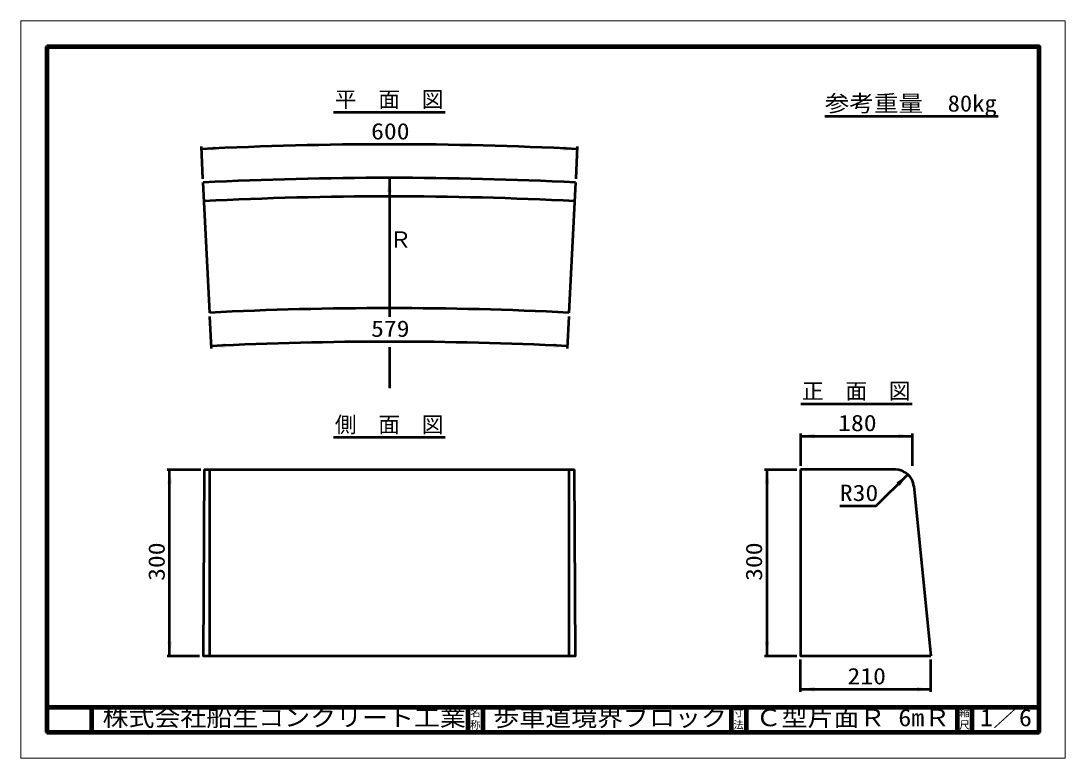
# Model space of a CAD drawing. Units: millimetres, scale not verified, with parts at other scales. Extents: x -2102 to 2102, y -1485 to 1485.
import ezdxf
from ezdxf.enums import TextEntityAlignment as Align

# ---------------------------------------------------------------- set-up
doc = ezdxf.new("R2010")
doc.units = ezdxf.units.MM
doc.header["$LTSCALE"] = 5
doc.layers.add('0-0_V-nasSTD', color=7, linetype='Continuous', lineweight=50)
doc.layers.add('0-1_0', color=7, linetype='Continuous', lineweight=50)
doc.styles.add('ＭＳ ゴシック', font='')
doc.styles.get('ＭＳ ゴシック').set_extended_font_data('MS Gothic')

msp = doc.modelspace()

# ---------------------------------------------------------------- linework, layer by layer
at = {"layer": '0-0_V-nasSTD', "lineweight": 100}
for p, q in [((-1997.5, 1380), (-1997.5, -1380)), ((-302.5, -1280), (-302.5, -1380)), ((-242.5, -1280), (-242.5, -1380)), ((757.5, -1280), (757.5, -1380)), ((817.5, -1280), (817.5, -1380)), ((1667.5, -1280), (1667.5, -1380)), ((1727.5, -1280), (1727.5, -1380)), ((-1997.5, -1380), (1997.5, -1380))]:
    msp.add_line(p, q, dxfattribs=at)
at = {"layer": '0-0_V-nasSTD'}
for p, q in [((-1369.187, 848.735), (-1375.685, 978.573)), ((138.185, 978.573), (131.687, 848.735)), ((-618.75, 852.5), (-618.75, 292.5)), ((-1342.198, 309.41), (-1368.438, 833.754)), ((130.938, 833.754), (104.698, 309.41)), ((-1334.951, 164.591), (-1341.449, 294.429)), ((103.949, 294.429), (97.451, 164.591)), ((-618.75, 170), (-618.75, 5)), ((1037.053, -177.5), (1037.053, -307.5)), ((1037.053, -187.5), (1487.053, -187.5)), ((1487.053, -177.5), (1487.053, -307.5)), ((-1513.438, -322.5), (-1378.438, -322.5)), ((-1503.438, -1072.5), (-1503.438, -322.5)), ((-1364.689, -322.5), (127.189, -322.5)), ((-1342.198, -1072.5), (-1342.198, -322.5)), ((104.698, -322.5), (104.698, -1072.5)), ((892.053, -322.5), (1022.053, -322.5)), ((902.053, -1072.5), (902.053, -322.5)), ((1419.179, -322.5), (1037.053, -322.5)), ((1342.225, -469.17), (1469.504, -341.891)), ((1493.807, -390.037), (1562.053, -1072.5)), ((1195.225, -469.17), (1342.225, -469.17)), ((-1513.438, -1072.5), (-1383.438, -1072.5)), ((892.053, -1072.5), (1022.053, -1072.5)), ((1037.053, -1217.5), (1037.053, -1087.5)), ((1562.053, -1217.5), (1562.053, -1087.5)), ((1037.053, -1207.5), (1562.053, -1207.5))]:
    msp.add_line(p, q, dxfattribs=at)
at = {"layer": '0-0_V-nasSTD', "lineweight": 18}
for points in [[(-2102.5, -1485), (-2102.5, 1485), (2102.5, 1485), (2102.5, -1485)], [(-2002.5, -1385), (-2002.5, 1385), (2002.5, 1385), (2002.5, -1385)]]:
    msp.add_lwpolyline(points, close=True, dxfattribs=at)
at = {"layer": '0-0_V-nasSTD', "lineweight": 100}
msp.add_lwpolyline([(1997.5, -1380), (1997.5, 1380), (-1997.5, 1380)], dxfattribs=at)
at = {"layer": '0-0_V-nasSTD'}
for points in [[(-1364.689, -322.5), (-1368.438, -1072.5), (130.938, -1072.5), (127.189, -322.5)], [(1037.053, -322.5), (1037.053, -1072.5), (1562.053, -1072.5)]]:
    msp.add_lwpolyline(points, dxfattribs=at)
for centre, radius, start, end in [((-618.75, -14147.5), 15135, 87.13521, 92.86479), ((-618.75, -14147.5), 15000, 87.13521, 92.86479), ((-618.75, -14147.5), 14925, 87.13521, 92.86479), ((-618.75, -14147.5), 14475, 87.13521, 92.86479), ((-618.75, -14147.5), 14340, 87.13521, 92.86479), ((1419.179, -397.5), 75, 5.71059, 90)]:
    msp.add_arc(centre, radius, start, end, dxfattribs=at)
for points in [[(-1375.185, 968.585), (-1319.451, 980.656), (-1318.549, 961.928)], [(81.049, 961.928), (81.951, 980.656), (137.685, 968.585)], [(-628.125, 796.25), (-618.75, 852.5), (-609.375, 796.25)], [(-1335.451, 174.579), (-1279.716, 186.644), (-1278.816, 167.916)], [(41.316, 167.916), (42.216, 186.644), (97.951, 174.579)], [(1037.053, -187.5), (1093.303, -196.875), (1093.303, -178.125)], [(1430.803, -196.875), (1430.803, -178.125), (1487.053, -187.5)], [(-1512.813, -378.75), (-1503.438, -322.5), (-1494.063, -378.75)], [(892.678, -378.75), (902.053, -322.5), (911.428, -378.75)], [(1423.101, -375.037), (1436.359, -388.295), (1469.504, -341.891)], [(-1512.813, -1016.25), (-1503.438, -1072.5), (-1494.063, -1016.25)], [(892.678, -1016.25), (902.053, -1072.5), (911.428, -1016.25)], [(1037.053, -1207.5), (1093.303, -1216.875), (1093.303, -1198.125)], [(1505.803, -1216.875), (1505.803, -1198.125), (1562.053, -1207.5)]]:
    msp.add_solid(points, dxfattribs=at)
at = {"layer": '0-1_0'}
for p, q in [((-843.125, 1117.5), (-394.375, 1117.5)), ((1832.5, 1099.806), (1134.5, 1099.806)), ((1037.678, -57.5), (1486.428, -57.5)), ((-843.125, -192.5), (-394.375, -192.5))]:
    msp.add_line(p, q, dxfattribs=at)
at = {"layer": '0-1_0', "lineweight": 100}
for p, q in [((-1997.5, -1280), (1997.5, -1280)), ((-1817.5, -1280), (-1817.5, -1380))]:
    msp.add_line(p, q, dxfattribs=at)

# ---------------------------------------------------------------- texts
at = {"layer": '0-0_V-nasSTD', "style": 'ＭＳ ゴシック'}
for s, height, p in [('平\u3000面\u3000図', 64.15, (-838.125, 1117.5)), ('Ｒ', 65.98, (-618.75, 551.25)), ('正\u3000面\u3000図', 64.15, (1042.678, -57.5)), ('側\u3000面\u3000図', 64.15, (-838.125, -192.5)), ('名', 30.79, (-293.518, -1326.001)), ('寸', 30.79, (766.482, -1326.001)), ('縮', 30.79, (1676.482, -1326.001)), ('称', 30.79, (-293.524, -1375.99)), ('法', 30.79, (766.476, -1375.99)), ('尺', 30.79, (1676.476, -1375.99))]:
    msp.add_text(s, height=height, dxfattribs=at).set_placement(p, align=Align.BOTTOM_LEFT)
for s, height, width, p in [('参考重量\u300080kg', 65.98, 1.1, (1134.5, 1099.806)), ('600', 65.98, 1.15, (-692.25, 987.5)), ('579', 65.98, 1.15, (-692.25, 192.5)), ('180', 65.98, 1.15, (1188.553, -187.5)), ('R30', 65.98, 1.15, (1195.225, -469.17)), ('210', 65.98, 1.15, (1226.053, -1207.5)), ('株式会社船生コンクリート工業', 69.65, 1.1, (-1773.75, -1377.5)), ('歩車道境界ブロック', 69.65, 1.1, (-200, -1377.5)), ('Ｃ型片面Ｒ 6mＲ', 69.65, 1.1, (856.25, -1377.5)), ('1／6', 69.65, 1.1, (1760, -1377.418))]:
    msp.add_text(s, height=height, dxfattribs=dict(at, width=width)).set_placement(p, align=Align.BOTTOM_LEFT)
at = {"layer": '0-0_V-nasSTD', "style": 'ＭＳ ゴシック', "width": 1.15}
for p in [(-1503.438, -771), (902.053, -771)]:
    msp.add_text('300', height=65.98, rotation=90, dxfattribs=at).set_placement(p, align=Align.BOTTOM_LEFT)

doc.saveas('drawing.dxf')
